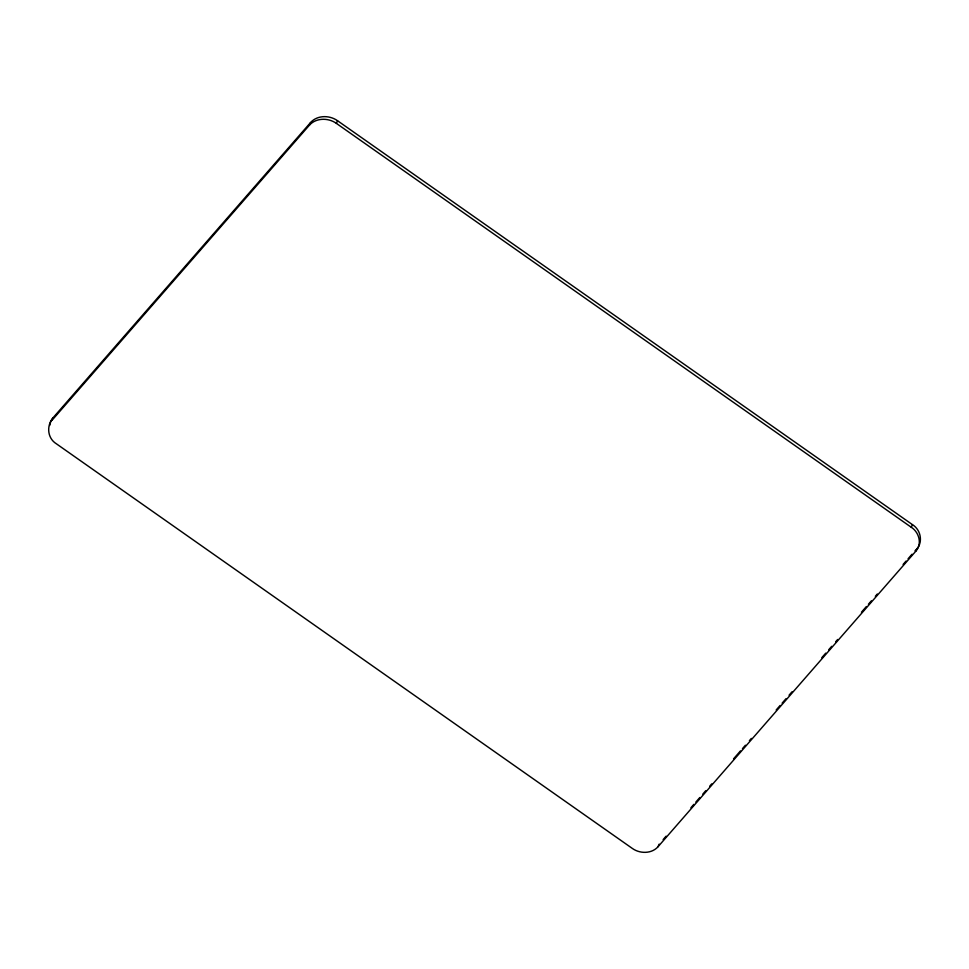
<?xml version="1.0" encoding="UTF-8"?>
<svg xmlns="http://www.w3.org/2000/svg" width="969" height="969" viewBox="0 0 969 969"><rect width="100%" height="100%" fill="white"/><g stroke="black" fill="none" stroke-linecap="round" stroke-linejoin="round"><path stroke-width="1.45" d="M49.685 425.464L50.8 421.345L53.113 417.712L310.589 122.518C317.335 114.972 329.63 115.069 337.527 120.725L912.447 524.641C921.434 530.116 923.53 543.924 915.002 550.816M51.951 420.352L309.426 125.158C316.173 117.612 328.467 117.709 336.364 123.366L911.284 527.281C919.048 532.175 922.415 543.984 915.814 551.191L657.999 846.773C651.592 853.943 639.891 853.846 632.382 848.469L56.408 443.814C47.178 438.182 46.415 425.512 53.113 417.712M309.426 125.158L310.589 122.518M336.364 123.366L337.527 120.725M657.999 846.773L659.162 844.132M911.284 527.281L912.447 524.641M915.814 551.191L916.977 548.551M663.135 839.59L666.115 836.174M690.897 807.758L693.877 804.343M695.851 802.066L699.824 797.523M702.804 794.108L705.771 790.704M709.744 786.15L711.718 783.873M733.533 758.872L740.473 750.914M742.46 748.637L745.44 745.222M749.4 740.679L751.387 738.402M776.181 709.986L780.142 705.432M782.128 703.155L786.089 698.613M789.069 695.197L792.036 691.793M821.785 657.685L825.758 653.142M828.725 649.727L831.705 646.323M835.666 641.769L837.652 639.492M861.453 612.214L866.407 606.521M868.394 604.256L871.373 600.841M875.334 596.298L877.32 594.021M903.096 564.467L906.076 561.051M908.062 558.774L912.023 554.232"/></g></svg>
